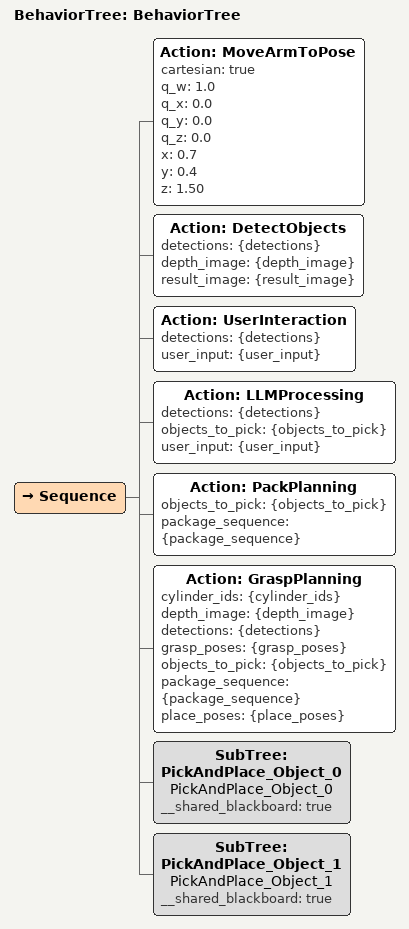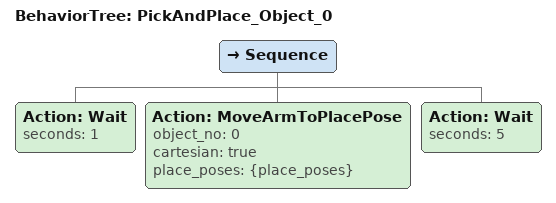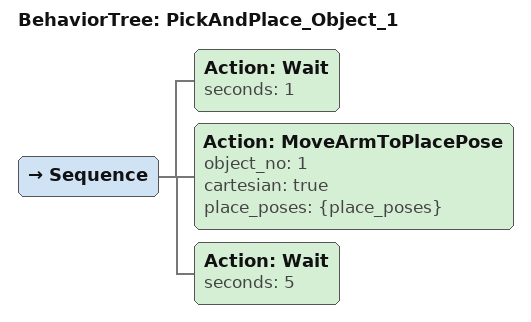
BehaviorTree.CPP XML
<?xml version="1.0"?>
<root main_tree_to_execute="BehaviorTree">
    <BehaviorTree ID="BehaviorTree">
        <Sequence>

            <Action ID="MoveArmToPose" cartesian="true" q_w="1.0" q_x="0.0" q_y="0.0" q_z="0.0" x="0.7" y="0.4" z="1.50"/>

            <Action ID="DetectObjects" detections="{detections}" depth_image="{depth_image}" result_image="{result_image}"/>
            <Action ID="UserInteraction" detections="{detections}" user_input="{user_input}"/>
            <Action ID="LLMProcessing" detections="{detections}" objects_to_pick="{objects_to_pick}" user_input="{user_input}"/>
            <Action ID="PackPlanning" objects_to_pick="{objects_to_pick}" package_sequence="{package_sequence}"/>
            <Action ID="GraspPlanning" cylinder_ids="{cylinder_ids}" depth_image="{depth_image}" detections="{detections}" grasp_poses="{grasp_poses}" objects_to_pick="{objects_to_pick}" package_sequence="{package_sequence}" place_poses="{place_poses}"/>

            <SubTree ID="PickAndPlace_Object_0" name="PickAndPlace_Object_0" __shared_blackboard="true"/>

            <SubTree ID="PickAndPlace_Object_1" name="PickAndPlace_Object_1" __shared_blackboard="true"/>

        </Sequence>
    </BehaviorTree>
    <BehaviorTree ID="PickAndPlace_Object_0">
        <Sequence>

            <Action ID="Wait" seconds="1"/>
            <Action ID="MoveArmToPlacePose" object_no="0" cartesian="true" place_poses="{place_poses}"/>
            <Action ID="Wait" seconds="5"/>
        </Sequence>
    </BehaviorTree>

    <BehaviorTree ID="PickAndPlace_Object_1">
        <Sequence>

            <Action ID="Wait" seconds="1"/>
            <Action ID="MoveArmToPlacePose" object_no="1" cartesian="true" place_poses="{place_poses}"/>
            <Action ID="Wait" seconds="5"/>
        </Sequence>
    </BehaviorTree>
</root>
